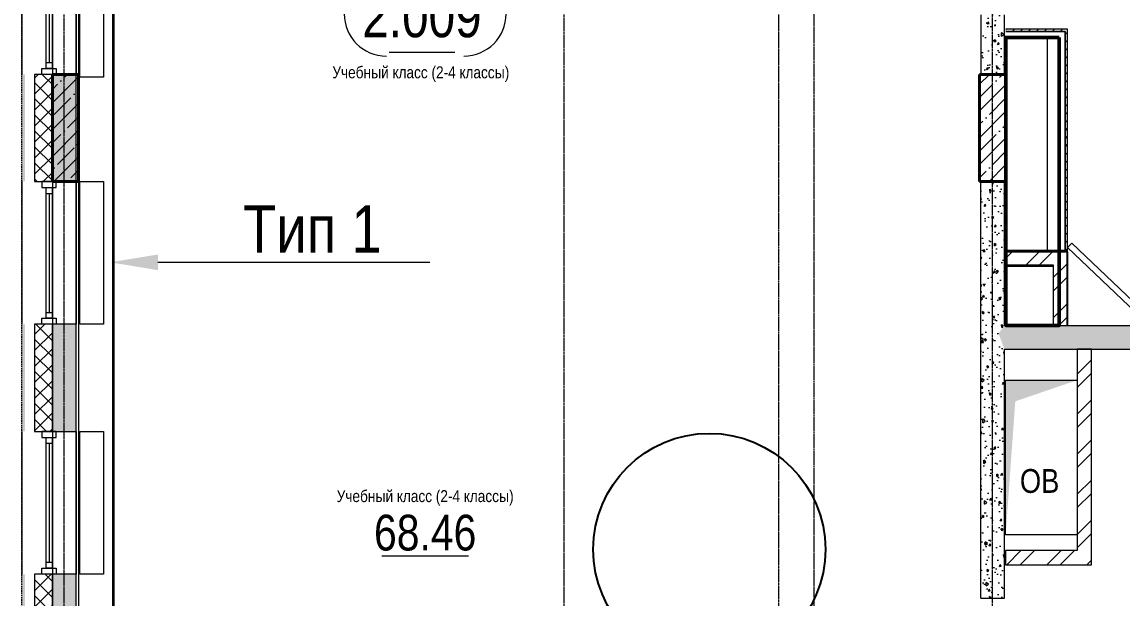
# Model space of a CAD drawing. Header units: millimetres. Extents: x -65509 to 912790, y 446 to 713294.
# Drawn here: x 141840 to 151083, y 163875 to 168715 of the extents above; entities that cross this region are included whole.
import ezdxf
from ezdxf import colors
from ezdxf.entities.mleader import LeaderData, LeaderLine
from ezdxf.enums import TextEntityAlignment as Align
from ezdxf.math import Vec2, Vec3

# ---------------------------------------------------------------- set-up
doc = ezdxf.new("R2010")
doc.units = ezdxf.units.MM
for name, pattern in [('CENTER2', [28.575, 19.05, -3.175, 3.175, -3.175]), ('DASHED', [19.05, 12.7, -6.35]), ('HIDDEN2', [4.7625, 3.175, -1.5875])]:
    doc.linetypes.add(name, pattern=pattern)
doc.layers.get('Defpoints').update_dxf_attribs({"color": 250})
for name, color, linetype, lineweight in [('A-AREA', 250, 'Continuous', 15), ('A-Wall_Материал_Газоблок_Контур', 250, 'Continuous', 0), ('АР_Area', 250, 'Continuous', 5), ('АР_Двери_витраж', 250, 'Continuous', 9), ('АР_Колонны', 250, 'Continuous', 30), ('АР_Окна', 250, 'Continuous', 5), ('АР_Отверстия', 250, 'Continuous', 9), ('АР_площадь пом', 250, 'Continuous', 5), ('АР_Стены ГКЛ', 250, 'Continuous', 15), ('АР_Стены ЖБ', 250, 'Continuous', 35), ('АР_Стены кирпич', 250, 'Continuous', 20), ('АР_Стены ПЕНОблок', 250, 'Continuous', 20), ('АР_Утеплитель', 250, 'Continuous', 0), ('АР_Штриховка', 250, 'Continuous', 0), ('КМ_Фахверки', 250, 'Continuous', 25), ('ОВ_Отопление', 250, 'Continuous', 5), ('ОВ_Шахты', 250, 'Continuous', 5), ('Размеры зашивки ГКЛ', 250, 'Continuous', 0), ('РД_Оси_100', 250, 'Continuous', 0)]:
    doc.layers.add(name, color=color, linetype=linetype, lineweight=lineweight)
doc.layers.add('АР_Делит', color=250, linetype='Continuous', lineweight=0, plot=False)
doc.layers.add('я', color=250, linetype='Continuous', lineweight=50, plot=False)
doc.layers.add('АР_Отопительные приборы', color=1, linetype='HIDDEN2', lineweight=0, true_color=0xff0000)
doc.layers.add('Зашивка радиаторов тип 1 (фанера и МДФ)', color=7, linetype='Continuous', lineweight=0, true_color=0x000085)
doc.styles.add('style1', font='ARIALN.TTF')
pattern_1 = [(45, (142195.16, 127275.07), (-112.2532, 112.2532), []), (45, (142307.41, 127275.07), (-112.2532, 112.2532), [198.4375, -39.6875, 0, -39.6875])]
pattern_2 = [(45, (142195.16, 127275.07), (-168.3798, 168.3798), []), (45, (142307.4, 127275.07), (-168.3798, 168.3798), [])]

# ---------------------------------------------------------------- blocks, each defined once
blk = doc.blocks.new('СОШ_2200_АР_ОСИ_М100_28.05.24')
at = {"layer": 'АР_Делит', "color": 5, "linetype": 'DASHED'}
blk.add_lwpolyline([(114955, 135155), (114955, -355), (93595.036, -355), (93595.036, 13855), (94145, 13855), (94145, 68320), (66055, 68320), (66055, 13857.73), (83455, 13857.73), (83455, -355), (45245, -355), (45245, 13145), (44695, 13145), (44695, 26755), (45245, 26755), (45245, 68320), (20455, 68320), (20455, 26755), (27955, 26755), (27955, 13145), (-355, 13145), (-355, 100855), (37145, 100855), (37145, 129155)], dxfattribs=at)
at = {"layer": 'РД_Оси_100', "linetype": 'CENTER2'}
for p, q in [((0, -6155), (0, 139938.679)), ((4200, -6155), (4200, 139938.679))]:
    blk.add_line(p, q, dxfattribs=at)
for points in [[(5849.555, 139938.679), (6000, 139538.679), (6000, -6194.559)], [(6300, -6195.83), (6300, 139538.679), (6450, 139938.679)], [(7800, -6155), (7800, 139938.679)]]:
    blk.add_lwpolyline(points, dxfattribs=at)
blk = doc.blocks.new('otv')
at = {"linetype": 'Continuous'}
blk.add_lwpolyline([(0, -1), (0, 0), (1, 0), (1, -1)], close=True, dxfattribs=at)
blk.add_solid([(0, -1), (0, 0), (0.1346, -0.1366), (1, 0)], dxfattribs=at)
blk = doc.blocks.new('MOK-МаркаПом_овал_ареал')
for p, q in [((-2.986, 3.764), (3.522, 3.764)), ((-2.75, -3), (2.75, -3))]:
    blk.add_line(p, q)
for centre, radius, start, end in [((-2.986, 0.215), 3.55, 90, 270), ((3.522, 0.215), 3.55, 270, 90), ((-7.411, 0), 7.161, 0, 0.00095)]:
    blk.add_arc(centre, radius, start, end)
at = {"color": 0, "style": 'style1'}
blk.add_attdef('АР-ПОМЕЩЕНИЕ:НОМЕР', text='', height=3, dxfattribs=at).set_placement((0.261, 0), align=Align.MIDDLE)
blk = doc.blocks.new('MOK-МаркаПомещения1')
at = {"layer": 'A-AREA', "color": 0}
blk.add_line((-3.651, -1.944), (3.649, -1.944), dxfattribs=at)
at = {"layer": 'A-AREA', "color": 0, "style": 'style1'}
blk.add_attdef('АР-ПОМЕЩЕНИЕ:ПЛОЩАДЬ', text='', height=3, dxfattribs=at).set_placement((0, 0), align=Align.MIDDLE)
at = {"layer": 'Defpoints', "style": 'style1', "flags": 8}
blk.add_attdef('АР-ПОМЕЩЕНИЕ:НАИМЕНОВАНИЕ', text='', height=1, dxfattribs=at).set_placement((0, 2.956), align=Align.MIDDLE)

msp = doc.modelspace()

# ---------------------------------------------------------------- hatches: boundary and pattern name
at = {"layer": 'АР_Стены ГКЛ', "linetype": 'Continuous', "lineweight": 0, "true_color": 0x000000}
h = msp.add_hatch(dxfattribs=at)
h.set_pattern_fill('ANSI31', color=18, scale=15, style=0)
h.set_pattern_definition([(45, (142195.213, 127265.073), (-33.67596, 33.67596), [])])
h.paths.add_polyline_path([(150105.213, 168655.073), (150105.213, 168635.073), (150605.213, 168635.073), (150625.213, 168655.073)], flags=0)
h = msp.add_hatch(dxfattribs=at)
h.set_pattern_fill('ANSI31', color=18, scale=15, angle=-360, style=0)
h.set_pattern_definition([(45, (142195.213, 127265.073), (-33.67596, 33.67596), [])])
h.paths.add_polyline_path([(150625.213, 168655.073), (150605.213, 168635.073), (150605.213, 166785.073), (150625.213, 166785.073)], flags=0)
at = {"layer": 'АР_Штриховка', "linetype": 'Continuous', "lineweight": 0}
h = msp.add_hatch(dxfattribs=at)
h.set_pattern_fill('_U', color=256, style=0, pattern_type=0)
h.set_pattern_definition([(360, (142195.1574, 127275.0729), (-8e-17, 1), [])])
h.paths.add_polyline_path([(141840.157, 143075.073), (141865.157, 143075.073), (141865.157, 143975.073), (141840.157, 143975.073)], flags=0)
h.paths.add_polyline_path([(141840.157, 145175.073), (141865.157, 145175.073), (141865.157, 146075.073), (141840.157, 146075.073)], flags=0)
h.paths.add_polyline_path([(141840.157, 149375.073), (141865.157, 149375.073), (141865.157, 150875.073), (141840.157, 150875.073)], flags=0)
h.paths.add_polyline_path([(141840.157, 153275.073), (141865.157, 153275.073), (141865.157, 154775.073), (141840.157, 154775.073)], flags=0)
h.paths.add_polyline_path([(141840.157, 155975.073), (141865.157, 155975.073), (141865.157, 156875.073), (141840.157, 156875.073)], flags=0)
h.paths.add_polyline_path([(141840.157, 158075.073), (141865.157, 158075.073), (141865.157, 158975.073), (141840.157, 158975.073)], flags=0)
h.paths.add_polyline_path([(141840.157, 162275.073), (141865.157, 162275.073), (141865.157, 164075.073), (141840.157, 164075.073)], flags=0)
h.paths.add_polyline_path([(141840.157, 165275.073), (141865.157, 165275.073), (141865.157, 166175.073), (141840.157, 166175.073)], flags=0)
h.paths.add_polyline_path([(141840.157, 167375.073), (141865.157, 167375.073), (141865.157, 168275.073), (141840.157, 168275.073)], flags=0)
h.paths.add_polyline_path([(141840.157, 171575.073), (141865.157, 171575.073), (141865.157, 173375.073), (141840.157, 173375.073)], flags=0)
h.paths.add_polyline_path([(141840.157, 174575.073), (141865.157, 174575.073), (141865.157, 175475.073), (141840.157, 175475.073)], flags=0)
h.paths.add_polyline_path([(141840.157, 176675.073), (141865.157, 176675.073), (141865.157, 177575.073), (141840.157, 177575.073)], flags=0)
h.paths.add_polyline_path([(141840.157, 180875.073), (141865.157, 180875.073), (141865.157, 182675.073), (141840.157, 182675.073)], flags=0)
h.paths.add_polyline_path([(141840.157, 183875.073), (141865.157, 183875.073), (141865.157, 184775.073), (141840.157, 184775.073)], flags=0)
h.paths.add_polyline_path([(141840.157, 185975.073), (141865.157, 185975.073), (141865.157, 186875.073), (141840.157, 186875.073)], flags=0)
h.paths.add_polyline_path([(141840.157, 190175.073), (141865.157, 190175.073), (141865.157, 191875.073), (141840.157, 191875.073)], flags=0)
h.paths.add_polyline_path([(141840.157, 194275.073), (141865.157, 194275.073), (141865.157, 195175.073), (141840.157, 195175.073)], flags=0)
h.paths.add_polyline_path([(141840.157, 196675.073), (141865.157, 196675.073), (141865.157, 197875.073), (141840.157, 197875.073)], flags=0)
h.paths.add_polyline_path([(141840.157, 200275.073), (141865.157, 200275.073), (141865.157, 201175.073), (141840.157, 201175.073)], flags=0)
h.paths.add_polyline_path([(141840.157, 202675.073), (141865.157, 202675.073), (141865.157, 203875.073), (141840.157, 203875.073)], flags=0)
h.paths.add_polyline_path([(141840.157, 206275.073), (141865.157, 206275.073), (141865.157, 207175.073), (141840.157, 207175.073)], flags=0)
h.paths.add_polyline_path([(141840.157, 208675.073), (141865.157, 208675.073), (141865.157, 210175.073), (141840.157, 210175.073)], flags=0)
h.paths.add_polyline_path([(141840.157, 212575.073), (141865.157, 212575.073), (141865.157, 213475.073), (141840.157, 213475.073)], flags=0)
h.paths.add_polyline_path([(141840.157, 214975.073), (141865.157, 214975.073), (141865.157, 216375.073), (141840.157, 216375.073)], flags=0)
h.paths.add_polyline_path([(141840.157, 217575.073), (141865.157, 217575.073), (141865.157, 218075.073), (141840.157, 218075.073)], flags=0)
h = msp.add_hatch(dxfattribs=at)
h.set_pattern_fill('ANSI37', color=256, scale=30, style=0)
h.set_pattern_definition([(45, (142195.16, 127275.07), (-67.35192, 67.35192), []), (135, (142195.16, 127275.07), (-67.35192, -67.35192), [])])
h.paths.add_polyline_path([(141945.157, 143075.073), (142095.157, 143075.073), (142095.157, 143975.073), (141945.157, 143975.073)], flags=0)
h.paths.add_polyline_path([(141945.157, 145175.073), (142095.157, 145175.073), (142095.157, 146075.073), (141945.157, 146075.073)], flags=0)
h.paths.add_polyline_path([(141945.157, 149375.073), (142095.157, 149375.073), (142095.157, 150875.073), (141945.157, 150875.073)], flags=0)
h.paths.add_polyline_path([(141945.157, 153275.073), (142095.157, 153275.073), (142095.157, 154775.073), (141945.157, 154775.073)], flags=0)
h.paths.add_polyline_path([(141945.157, 155975.073), (142095.157, 155975.073), (142095.157, 156875.073), (141945.157, 156875.073)], flags=0)
h.paths.add_polyline_path([(141945.157, 158075.073), (142095.157, 158075.073), (142095.157, 158975.073), (141945.157, 158975.073)], flags=0)
h.paths.add_polyline_path([(141945.157, 162275.073), (142095.157, 162275.073), (142095.157, 164075.073), (141945.157, 164075.073)], flags=0)
h.paths.add_polyline_path([(141945.157, 165275.073), (142095.157, 165275.073), (142095.157, 166175.073), (141945.157, 166175.073)], flags=0)
h.paths.add_polyline_path([(141945.157, 167375.073), (142095.157, 167375.073), (142095.157, 168275.073), (141945.157, 168275.073)], flags=0)
h.paths.add_polyline_path([(141945.157, 171575.073), (142095.157, 171575.073), (142095.157, 173375.073), (141945.157, 173375.073)], flags=0)
h.paths.add_polyline_path([(141945.157, 174575.073), (142095.157, 174575.073), (142095.157, 175475.073), (141945.157, 175475.073)], flags=0)
h.paths.add_polyline_path([(141945.157, 176675.073), (142095.157, 176675.073), (142095.157, 177575.073), (141945.157, 177575.073)], flags=0)
h.paths.add_polyline_path([(141945.157, 180875.073), (142095.157, 180875.073), (142095.157, 182675.073), (141945.157, 182675.073)], flags=0)
h.paths.add_polyline_path([(141945.157, 183875.073), (142095.157, 183875.073), (142095.157, 184775.073), (141945.157, 184775.073)], flags=0)
h.paths.add_polyline_path([(141945.157, 185975.073), (142095.157, 185975.073), (142095.157, 186875.073), (141945.157, 186875.073)], flags=0)
h.paths.add_polyline_path([(141945.157, 190175.073), (142095.157, 190175.073), (142095.157, 191875.073), (141945.157, 191875.073)], flags=0)
h.paths.add_polyline_path([(141945.157, 194275.073), (142095.157, 194275.073), (142095.157, 195175.073), (141945.157, 195175.073)], flags=0)
h.paths.add_polyline_path([(141945.157, 196675.073), (142095.157, 196675.073), (142095.157, 197875.073), (141945.157, 197875.073)], flags=0)
h.paths.add_polyline_path([(141945.157, 200275.073), (142095.157, 200275.073), (142095.157, 201175.073), (141945.157, 201175.073)], flags=0)
h.paths.add_polyline_path([(141945.157, 202675.073), (142095.157, 202675.073), (142095.157, 203875.073), (141945.157, 203875.073)], flags=0)
h.paths.add_polyline_path([(141945.157, 206275.073), (142095.157, 206275.073), (142095.157, 207175.073), (141945.157, 207175.073)], flags=0)
h.paths.add_polyline_path([(141945.157, 208675.073), (142095.157, 208675.073), (142095.157, 210175.073), (141945.157, 210175.073)], flags=0)
h.paths.add_polyline_path([(141945.157, 212575.073), (142095.157, 212575.073), (142095.157, 213475.073), (141945.157, 213475.073)], flags=0)
h.paths.add_polyline_path([(141945.157, 214975.073), (142095.157, 214975.073), (142095.157, 216375.073), (141945.157, 216375.073)], flags=0)
h.paths.add_polyline_path([(141945.157, 217575.073), (142095.157, 217575.073), (142095.157, 218075.073), (141945.157, 218075.073)], flags=0)
h = msp.add_hatch(dxfattribs=at)
h.set_pattern_fill('AR-CONC', color=256, style=0)
h.set_pattern_definition([(50, (142195.16, 127275.07), (182.18467, -15.93909), [19.05, -209.55]), (355, (142195.16, 127275.07), (-35.24342, 191.05685), [15.24, -167.6406]), (100.45144, (142210.34, 127273.74), (146.94125, 175.11775), [16.19, -178.09024]), (46.1842, (142195.16, 127325.87), (271.07904, -42.04233), [28.575, -314.325]), (96.63556, (142217.75, 127322.37), (237.4041, 247.4261), [24.285, -267.1356]), (351.18415, (142195.16, 127325.87), (237.4041, 247.4261), [22.86, -251.4597]), (21, (142220.56, 127313.17), (151.6144, -102.2652), [19.05, -209.55]), (326, (142220.56, 127313.17), (61.80203, 184.18797), [15.24, -167.64]), (71.45144, (142233.2, 127304.65), (213.41642, 81.92277), [16.19, -178.08994]), (37.5, (142195.16, 127275.07), (3.088603, 84.55504), [0, -165.608, 0, -170.18, 0, -168.275]), (7.5, (142195.16, 127275.07), (66.81966, 100.180575), [0, -97.028, 0, -161.798, 0, -64.135]), (327.5, (142138.515, 127275.07), (135.590595, -5.728744), [0, -63.5, 0, -198.12, 0, -262.89]), (317.5, (142113.12, 127275.07), (148.12918, 25.42649), [0, -82.55, 0, -131.572, 0, -186.69])])
h.paths.add_polyline_path([(142095.157, 143075.073), (142295.157, 143075.073), (142295.157, 143975.073), (142095.157, 143975.073)], flags=0)
h.paths.add_polyline_path([(142095.157, 145175.073), (142295.157, 145175.073), (142295.157, 146075.073), (142095.157, 146075.073)], flags=0)
h.paths.add_polyline_path([(142095.157, 149375.073), (142295.157, 149375.073), (142295.157, 150875.073), (142095.157, 150875.073)], flags=0)
h.paths.add_polyline_path([(142095.157, 153275.073), (142295.157, 153275.073), (142295.157, 154775.073), (142095.157, 154775.073)], flags=0)
h.paths.add_polyline_path([(142095.157, 155975.073), (142295.157, 155975.073), (142295.157, 156875.073), (142095.157, 156875.073)], flags=0)
h.paths.add_polyline_path([(142095.157, 158075.073), (142295.157, 158075.073), (142295.157, 158975.073), (142095.157, 158975.073)], flags=0)
h.paths.add_polyline_path([(142095.157, 162275.073), (142295.157, 162275.073), (142295.157, 164075.073), (142095.157, 164075.073)], flags=0)
h.paths.add_polyline_path([(142095.157, 165275.073), (142295.157, 165275.073), (142295.157, 166175.073), (142095.157, 166175.073)], flags=0)
h.paths.add_polyline_path([(142095.157, 167375.073), (142295.157, 167375.073), (142295.157, 168275.073), (142095.157, 168275.073)], flags=0)
h.paths.add_polyline_path([(142095.157, 171575.073), (142295.157, 171575.073), (142295.157, 173375.073), (142095.157, 173375.073)], flags=0)
h.paths.add_polyline_path([(142095.157, 174575.073), (142295.157, 174575.073), (142295.157, 175475.073), (142095.157, 175475.073)], flags=0)
h.paths.add_polyline_path([(142095.157, 176675.073), (142295.157, 176675.073), (142295.157, 177575.073), (142095.157, 177575.073)], flags=0)
h.paths.add_polyline_path([(142095.157, 180875.073), (142295.157, 180875.073), (142295.157, 182675.073), (142095.157, 182675.073)], flags=0)
h.paths.add_polyline_path([(142095.157, 183875.073), (142295.157, 183875.073), (142295.157, 184775.073), (142095.157, 184775.073)], flags=0)
h.paths.add_polyline_path([(142095.157, 185975.073), (142295.157, 185975.073), (142295.157, 186875.073), (142095.157, 186875.073)], flags=0)
h.paths.add_polyline_path([(142095.157, 190175.073), (142295.157, 190175.073), (142295.157, 191875.073), (142095.157, 191875.073)], flags=0)
h.paths.add_polyline_path([(142095.157, 194275.073), (142295.157, 194275.073), (142295.157, 195175.073), (142095.157, 195175.073)], flags=0)
h.paths.add_polyline_path([(142095.157, 196675.073), (142295.157, 196675.073), (142295.157, 197875.073), (142095.157, 197875.073)], flags=0)
h.paths.add_polyline_path([(142095.157, 200275.073), (142295.157, 200275.073), (142295.157, 201175.073), (142095.157, 201175.073)], flags=0)
h.paths.add_polyline_path([(142095.157, 202675.073), (142295.157, 202675.073), (142295.157, 203875.073), (142095.157, 203875.073)], flags=0)
h.paths.add_polyline_path([(142095.157, 206275.073), (142295.157, 206275.073), (142295.157, 207175.073), (142095.157, 207175.073)], flags=0)
h.paths.add_polyline_path([(142095.157, 208675.073), (142295.157, 208675.073), (142295.157, 210175.073), (142095.157, 210175.073)], flags=0)
h.paths.add_polyline_path([(142095.157, 212575.073), (142295.157, 212575.073), (142295.157, 213475.073), (142095.157, 213475.073)], flags=0)
h.paths.add_polyline_path([(142095.157, 214975.073), (142295.157, 214975.073), (142295.157, 216375.073), (142095.157, 216375.073)], flags=0)
h.paths.add_polyline_path([(142095.157, 217575.073), (142295.157, 217575.073), (142295.157, 218075.073), (142095.157, 218075.073)], flags=0)
h = msp.add_hatch(dxfattribs=at)
h.set_pattern_fill('AR-CONC', color=256, angle=45, style=0)
h.set_pattern_definition([(95, (142195.16, 127275.07), (140.09465, 117.5534), [19.05, -209.55]), (40, (142195.16, 127275.07), (-160.01845, 110.1767), [15.24, -167.6406]), (145.45144, (142206.83, 127284.87), (-19.9238, 227.7301), [16.19, -178.09024]), (91.1842, (142159.24, 127311), (221.4102, 161.9534), [28.575, -314.325]), (141.63556, (142177.7, 127324.5), (-7.0866, 342.8268), [24.285, -267.1356]), (36.18415, (142159.24, 127311), (-7.0866, 342.8268), [22.86, -251.4597]), (66, (142186.18, 127319.97), (179.52, 34.89515), [19.05, -209.55]), (11, (142186.18, 127319.97), (-86.5399, 173.9412), [15.24, -167.64]), (116.45145, (142201.14, 127322.88), (92.98005, 208.83634), [16.19, -178.0899]), (82.5, (142195.16, 127275.07), (-57.60547, 61.97341), [0, -165.608, 0, -170.18, 0, -168.275]), (52.5, (142195.16, 127275.07), (-23.58973, 118.087), [0, -97.028, 0, -161.798, 0, -64.135]), (12.5, (142155.105, 127235.02), (99.92786, 91.8262), [0, -63.5, 0, -198.12, 0, -262.89]), (2.5, (142137.14, 127217.06), (86.7639, 122.7224), [0, -82.55, 0, -131.572, 0, -186.69])])
h.paths.add_polyline_path([(149895.157, 168275.073), (150095.157, 168275.073), (150095.157, 168775.073), (149895.157, 168775.073)], flags=0)
h.paths.add_polyline_path([(149895.157, 171675.073), (150095.157, 171675.073), (150095.157, 171975.073), (149895.157, 171975.073)], flags=0)
at = {"layer": 'АР_Штриховка', "linetype": 'Continuous', "lineweight": 5}
h = msp.add_hatch(dxfattribs=at)
h.set_pattern_fill('ANSI35', color=256, scale=25, style=0)
h.set_pattern_definition(pattern_1)
h.paths.add_polyline_path([(142095.157, 167375.073), (142315.157, 167375.073), (142315.157, 168275.073), (142095.157, 168275.073)], flags=0)
h = msp.add_hatch(dxfattribs=at)
h.set_pattern_fill('ANSI35', color=256, scale=25, style=0)
h.set_pattern_definition(pattern_1)
h.paths.add_polyline_path([(149885.157, 167375.073), (150105.157, 167375.073), (150105.157, 168275.073), (149885.157, 168275.073)], flags=0)
at = {"layer": 'АР_Штриховка', "linetype": 'Continuous', "lineweight": 0}
h = msp.add_hatch(dxfattribs=at)
h.set_pattern_fill('AR-CONC', color=256, angle=45, style=0)
h.set_pattern_definition([(95, (142195.16, 127275.07), (140.09465, 117.5534), [19.05, -209.55]), (40, (142195.16, 127275.07), (-160.01845, 110.1767), [15.24, -167.6406]), (145.45144, (142206.83, 127284.87), (-19.9238, 227.7301), [16.19, -178.09024]), (91.1842, (142159.24, 127311), (221.4102, 161.9534), [28.575, -314.325]), (141.63556, (142177.7, 127324.5), (-7.0866, 342.8268), [24.285, -267.1356]), (36.18415, (142159.24, 127311), (-7.0866, 342.8268), [22.86, -251.4597]), (66, (142186.18, 127319.97), (179.52, 34.89515), [19.05, -209.55]), (11, (142186.18, 127319.97), (-86.5399, 173.9412), [15.24, -167.64]), (116.45145, (142201.14, 127322.88), (92.98005, 208.83634), [16.19, -178.0899]), (82.5, (142195.16, 127275.07), (-57.60547, 61.97341), [0, -165.608, 0, -170.18, 0, -168.275]), (52.5, (142195.16, 127275.07), (-23.58973, 118.087), [0, -97.028, 0, -161.798, 0, -64.135]), (12.5, (142155.105, 127235.02), (99.92786, 91.8262), [0, -63.5, 0, -198.12, 0, -262.89]), (2.5, (142137.14, 127217.06), (86.7639, 122.7224), [0, -82.55, 0, -131.572, 0, -186.69])])
h.paths.add_polyline_path([(149895.157, 163875.073), (150095.157, 163875.073), (150095.157, 164275.073), (149895.157, 164275.073)], flags=0)
h.paths.add_polyline_path([(149895.157, 164275.073), (150095.157, 164275.073), (150095.157, 165965.073), (150045.157, 166098.406), (149895.157, 166165.073)], flags=0)
h.paths.add_polyline_path([(149895.157, 166165.073), (150045.157, 166098.406), (150095.157, 166165.073), (150095.157, 166675.073), (149895.157, 166675.073)], flags=0)
h.paths.add_polyline_path([(149895.157, 166675.073), (150095.157, 166675.073), (150095.157, 167375.073), (149895.157, 167375.073)], flags=0)
h = msp.add_hatch(dxfattribs=at)
h.set_pattern_fill('ANSI32', color=256, scale=25, style=0)
h.set_pattern_definition([(45, (142195.16, 127275.07), (-168.3798, 168.3798), []), (45, (142307.4, 127275.07), (-168.3798, 168.3798), [])])
h.paths.add_polyline_path([(150105.157, 166795.073), (150105.157, 166675.073), (150505.157, 166675.073), (150625.157, 166795.073)], flags=0)
h = msp.add_hatch(dxfattribs=at)
h.set_pattern_fill('ANSI32', color=256, scale=25, angle=-360, style=0)
h.set_pattern_definition(pattern_2)
h.paths.add_polyline_path([(150625.157, 166795.073), (150505.157, 166675.073), (150505.157, 166165.073), (150625.157, 166165.073)], flags=0)
h = msp.add_hatch(dxfattribs=at)
h.set_pattern_fill('AR-CONC', color=256, angle=45, style=0)
h.set_pattern_definition([(95, (142195.16, 127275.07), (140.09465, 117.5534), [19.05, -209.55]), (40, (142195.16, 127275.07), (-160.01845, 110.1767), [15.24, -167.6406]), (145.45144, (142206.83, 127284.87), (-19.9238, 227.7301), [16.19, -178.09024]), (91.1842, (142159.24, 127311), (221.4102, 161.9534), [28.575, -314.325]), (141.63556, (142177.7, 127324.5), (-7.0866, 342.8268), [24.285, -267.1356]), (36.18415, (142159.24, 127311), (-7.0866, 342.8268), [22.86, -251.4597]), (66, (142186.18, 127319.97), (179.52, 34.89515), [19.05, -209.55]), (11, (142186.18, 127319.97), (-86.5399, 173.9412), [15.24, -167.64]), (116.45145, (142201.14, 127322.88), (92.98005, 208.83634), [16.19, -178.0899]), (82.5, (142195.16, 127275.07), (-57.60547, 61.97341), [0, -165.608, 0, -170.18, 0, -168.275]), (52.5, (142195.16, 127275.07), (-23.58973, 118.087), [0, -97.028, 0, -161.798, 0, -64.135]), (12.5, (142155.105, 127235.02), (99.92786, 91.8262), [0, -63.5, 0, -198.12, 0, -262.89]), (2.5, (142137.14, 127217.06), (86.7639, 122.7224), [0, -82.55, 0, -131.572, 0, -186.69])])
h.paths.add_polyline_path([(154385.157, 165965.073), (154385.157, 166165.073), (153985.157, 166165.073), (153985.157, 165965.073)], flags=0)
h.paths.add_polyline_path([(153985.157, 165965.073), (153985.157, 166165.073), (153165.158, 166165.073), (153165.158, 165965.073)], flags=0)
h.paths.add_polyline_path([(151165.158, 165965.073), (151165.158, 166165.073), (150505.157, 166165.073), (150505.157, 165965.073)], flags=0)
h.paths.add_polyline_path([(150505.157, 165965.073), (150505.157, 166165.073), (150095.157, 166165.073), (150045.157, 166098.406), (150095.157, 165965.073)], flags=0)
h = msp.add_hatch(dxfattribs=at)
h.set_pattern_fill('ANSI32', color=256, scale=25, angle=-360, style=0)
h.set_pattern_definition(pattern_2)
h.paths.add_polyline_path([(150825.153, 165965.073), (150705.153, 165965.073), (150705.153, 164275.073), (150825.153, 164155.073)], flags=0)
h = msp.add_hatch(dxfattribs=at)
h.set_pattern_fill('ANSI32', color=256, scale=25, style=0)
h.set_pattern_definition([(45, (142195.16, 127275.07), (-168.3798, 168.3798), []), (45, (142307.4, 127275.07), (-168.3798, 168.3798), [])])
h.paths.add_polyline_path([(150825.153, 164155.073), (150705.153, 164275.073), (150105.157, 164275.073), (150105.157, 164155.073)], flags=0)

# ---------------------------------------------------------------- linework, layer by layer
msp.add_circle((147615.114, 164283.072), 975.172)
at = {"layer": 'A-Wall_Материал_Газоблок_Контур', "linetype": 'Continuous', "lineweight": 0}
for p, q in [((141840.157, 171575.073), (141840.157, 168275.073)), ((142295.157, 168275.073), (142295.157, 171575.073)), ((141840.157, 167375.073), (141840.157, 166175.073)), ((142295.157, 166175.073), (142295.157, 167375.073)), ((141840.157, 165275.073), (141840.157, 164075.073)), ((142295.157, 164075.073), (142295.157, 165275.073))]:
    msp.add_line(p, q, dxfattribs=at)
at = {"layer": 'АР_Двери_витраж'}
msp.add_lwpolyline([(150625.565, 166819.301), (150659.969, 166855.583), (151349.323, 166201.909), (151314.919, 166165.627)], close=True, dxfattribs=at)
at = {"layer": 'АР_Колонны', "linetype": 'HIDDEN2', "lineweight": 25}
for p, q in [((142095.157, 168275.073), (142315.157, 168275.073)), ((142095.157, 167375.073), (142095.157, 168275.073)), ((142315.157, 168275.073), (142315.157, 167375.073)), ((149885.157, 168275.073), (150105.157, 168275.073)), ((149885.157, 167375.073), (149885.157, 168275.073)), ((150105.157, 168275.073), (150105.157, 167375.073)), ((142315.157, 167375.073), (142095.157, 167375.073)), ((150105.157, 167375.073), (149885.157, 167375.073))]:
    msp.add_line(p, q, dxfattribs=at)
at = {"layer": 'АР_Колонны', "linetype": 'Continuous', "lineweight": 35}
for p, q in [((142095.157, 168275.073), (142315.157, 168275.073)), ((142095.157, 167375.073), (142095.157, 168275.073)), ((142315.157, 167375.073), (142315.157, 168275.073)), ((149885.157, 168275.073), (150105.157, 168275.073)), ((149885.157, 167375.073), (149885.157, 168275.073)), ((150105.157, 167375.073), (150105.157, 168275.073)), ((142095.157, 167375.073), (142315.157, 167375.073)), ((149885.157, 167375.073), (150105.157, 167375.073))]:
    msp.add_line(p, q, dxfattribs=at)
at = {"layer": 'АР_Окна', "linetype": 'Continuous', "lineweight": 5}
for p, q in [((141840.157, 171575.073), (141840.157, 168275.073)), ((142295.157, 171575.073), (142295.157, 168275.073)), ((142067.657, 171475.073), (142067.657, 168375.073)), ((142042.657, 168375.073), (142092.657, 168375.073)), ((141840.157, 167375.073), (141840.157, 166175.073)), ((142295.157, 167375.073), (142295.157, 166175.073)), ((142042.657, 167275.073), (142092.657, 167275.073)), ((142067.657, 167275.073), (142067.657, 166275.073)), ((142042.657, 166275.073), (142092.657, 166275.073)), ((141840.157, 165275.073), (141840.157, 164075.073)), ((142295.157, 165275.073), (142295.157, 164075.073)), ((142042.657, 165175.073), (142092.657, 165175.073)), ((142067.657, 165175.073), (142067.657, 164175.073)), ((142042.657, 164175.073), (142092.657, 164175.073))]:
    msp.add_line(p, q, dxfattribs=at)
for points in [[(142042.657, 171525.073), (142092.657, 171525.073), (142092.657, 168325.073), (142042.657, 168325.073)], [(142127.657, 168325.073), (142127.657, 168275.073), (142007.657, 168275.073), (142007.657, 168325.073)], [(142127.657, 167325.073), (142127.657, 167375.073), (142007.657, 167375.073), (142007.657, 167325.073)], [(142042.657, 167325.073), (142092.657, 167325.073), (142092.657, 166225.073), (142042.657, 166225.073)], [(142127.657, 166225.073), (142127.657, 166175.073), (142007.657, 166175.073), (142007.657, 166225.073)], [(142127.657, 165225.073), (142127.657, 165275.073), (142007.657, 165275.073), (142007.657, 165225.073)], [(142042.657, 165225.073), (142092.657, 165225.073), (142092.657, 164125.073), (142042.657, 164125.073)], [(142127.657, 164125.073), (142127.657, 164075.073), (142007.657, 164075.073), (142007.657, 164125.073)]]:
    msp.add_lwpolyline(points, close=True, dxfattribs=at)
at = {"layer": 'АР_Отопительные приборы'}
for points in [[(142325.157, 169850.549), (142525.157, 169850.549), (142525.157, 168250.549), (142325.157, 168250.549)], [(142325.157, 167375.073), (142525.157, 167375.073), (142525.157, 166175.073), (142325.157, 166175.073)], [(142325.157, 165275.073), (142525.157, 165275.073), (142525.157, 164075.073), (142325.157, 164075.073)]]:
    msp.add_lwpolyline(points, close=True, dxfattribs=at)
at = {"layer": 'АР_Стены ГКЛ', "color": 18, "linetype": 'Continuous', "lineweight": 5, "true_color": 0x000000}
for p, q in [((150625.213, 168655.073), (150105.213, 168655.073)), ((150605.213, 168635.073), (150105.213, 168635.073)), ((150105.213, 168635.073), (150605.213, 168635.073)), ((150605.213, 166785.073), (150605.213, 168635.073)), ((150605.213, 168635.073), (150605.213, 166785.073)), ((150625.213, 166785.073), (150625.213, 168655.073)), ((150555.213, 166785.073), (150605.213, 166785.073)), ((150605.213, 166785.073), (150625.213, 166785.073))]:
    msp.add_line(p, q, dxfattribs=at)
at = {"layer": 'АР_Стены ЖБ', "linetype": 'Continuous', "lineweight": 40}
for p, q in [((142315.157, 168275.073), (142095.157, 168275.073)), ((142095.157, 168275.073), (142095.157, 167375.073)), ((142315.157, 167375.073), (142315.157, 168275.073)), ((150105.157, 168275.073), (149885.157, 168275.073)), ((149885.157, 168275.073), (149885.157, 167375.073)), ((150105.157, 167375.073), (150105.157, 168275.073)), ((142095.157, 167375.073), (142315.157, 167375.073)), ((149885.157, 167375.073), (150105.157, 167375.073))]:
    msp.add_line(p, q, dxfattribs=at)
at = {"layer": 'АР_Стены кирпич', "linetype": 'Continuous', "lineweight": 20}
for p, q in [((150105.157, 166795.073), (150105.157, 166675.073)), ((150625.157, 166795.073), (150105.157, 166795.073)), ((150625.157, 166165.073), (150625.157, 166795.073)), ((150105.157, 166675.073), (150505.157, 166675.073)), ((150505.157, 166675.073), (150505.157, 166165.073)), ((150505.157, 166165.073), (150625.157, 166165.073)), ((150825.153, 165965.073), (150705.153, 165965.073)), ((150705.153, 165965.073), (150705.153, 164275.073)), ((150825.153, 164155.073), (150825.153, 165965.073)), ((150705.153, 164275.073), (150105.157, 164275.073)), ((150105.157, 164275.073), (150105.157, 164155.073)), ((150105.157, 164155.073), (150825.153, 164155.073))]:
    msp.add_line(p, q, dxfattribs=at)
at = {"layer": 'АР_Стены кирпич', "color": 18, "linetype": 'Continuous', "lineweight": 25, "true_color": 0x000000}
for p, q in [((150625.213, 166785.073), (150105.213, 166785.073)), ((150625.218, 166165.073), (150625.213, 166785.073)), ((150105.213, 166665.073), (150505.213, 166665.073))]:
    msp.add_line(p, q, dxfattribs=at)
at = {"layer": 'АР_Стены ПЕНОблок', "linetype": 'Continuous', "lineweight": 20}
for p, q in [((149895.157, 168775.073), (149895.157, 168275.073)), ((150095.157, 168275.073), (150095.157, 168775.073)), ((142295.157, 168275.073), (142095.157, 168275.073)), ((142095.157, 168275.073), (142095.157, 167375.073)), ((142295.157, 167375.073), (142295.157, 168275.073)), ((149895.157, 168275.073), (150095.157, 168275.073)), ((142095.157, 167375.073), (142295.157, 167375.073)), ((150095.157, 167375.073), (149895.157, 167375.073)), ((149895.157, 163875.073), (149895.157, 167375.073)), ((150095.157, 166165.073), (150095.157, 167375.073)), ((142295.157, 166175.073), (142095.157, 166175.073)), ((142095.157, 166175.073), (142095.157, 165275.073)), ((142295.157, 165275.073), (142295.157, 166175.073)), ((150095.157, 166165.073), (151165.158, 166165.073)), ((150095.157, 165965.073), (151165.158, 165965.073)), ((150095.157, 163875.073), (150095.157, 165965.073)), ((142095.157, 165275.073), (142295.157, 165275.073)), ((142295.157, 164075.073), (142095.157, 164075.073)), ((142095.157, 164075.073), (142095.157, 162275.073)), ((142295.157, 162275.073), (142295.157, 164075.073)), ((149895.157, 163875.073), (150095.157, 163875.073))]:
    msp.add_line(p, q, dxfattribs=at)
at = {"layer": 'АР_Утеплитель', "linetype": 'Continuous', "lineweight": 0}
for p, q in [((142095.157, 168275.073), (141945.157, 168275.073)), ((141945.157, 168275.073), (141945.157, 167375.073)), ((142095.157, 167375.073), (142095.157, 168275.073)), ((141945.157, 167375.073), (142095.157, 167375.073)), ((142095.157, 166175.073), (141945.157, 166175.073)), ((141945.157, 166175.073), (141945.157, 165275.073)), ((142095.157, 165275.073), (142095.157, 166175.073)), ((141945.157, 165275.073), (142095.157, 165275.073)), ((142095.157, 164075.073), (141945.157, 164075.073)), ((141945.157, 164075.073), (141945.157, 162275.073)), ((142095.157, 162275.073), (142095.157, 164075.073))]:
    msp.add_line(p, q, dxfattribs=at)
at = {"layer": 'Зашивка радиаторов тип 1 (фанера и МДФ)', "linetype": 'Continuous', "lineweight": 0}
for p, q in [((142315.157, 172465.073), (142315.044, 163375.073)), ((142602.544, 163375.069), (142602.657, 172465.069)), ((142602.657, 172465.069), (142602.544, 163375.069)), ((142615.044, 163375.069), (142615.157, 172465.069))]:
    msp.add_line(p, q, dxfattribs=at)
at = {"layer": 'КМ_Фахверки', "lineweight": 5}
msp.add_lwpolyline([(212895.157, 195850.073), (236595.157, 195849.49), (236595.157, 127175.073), (256895.157, 127175.073), (256895.126, 262175.073), (215195.161, 262175.073), (215195.161, 256175.073), (179595.157, 256175.073), (179595.157, 227875.073), (142095.157, 227875.073), (142095.157, 140675.073), (169895.157, 140675.073), (169895.157, 153775.073), (162395.157, 153775.073), (162395.157, 195850.073), (187695.157, 195850.073), (187695.157, 127175.073), (225395.157, 127175.073), (225395.157, 140875.073), (207995.156, 140875.08), (207995.156, 195850.073), (212896.745, 195850.073)], dxfattribs=at)
at = {"layer": 'ОВ_Отопление', "color": 18, "true_color": 0x000000}
for p, q in [((150455.213, 168585.073), (150455.213, 166785.073)), ((150455.213, 166785.073), (150105.213, 166785.073))]:
    msp.add_line(p, q, dxfattribs=at)
at = {"layer": 'я'}
msp.add_lwpolyline([(150555.213, 168585.073), (150105.213, 168585.073), (150105.213, 166165.073), (150555.213, 166165.073)], close=True, dxfattribs=at)

# ---------------------------------------------------------------- block references
at = {"layer": 'АР_Area', "linetype": 'Continuous', "lineweight": 5}
ref = msp.add_blockref('MOK-МаркаПом_овал_ареал', (145200.574, 168762.32), dxfattribs=dict(at, xscale=100, yscale=100, zscale=100))
ref.add_attrib('АР-ПОМЕЩЕНИЕ:НОМЕР', '2.009', dxfattribs={"layer": '0', "color": 0, "height": 350, "style": 'style1'}).set_placement((145200.574, 168762.32), align=Align.MIDDLE)
ref.add_attrib('АР-ПОМЕЩЕНИЕ:НАИМЕНОВАНИЕ', 'Учебный класс (2-4 классы)', dxfattribs={"layer": 'Defpoints', "color": 2, "height": 100, "style": 'style1'}).set_placement((145191.158, 168280.927), align=Align.MIDDLE)
at = {"layer": 'АР_площадь пом', "linetype": 'Continuous', "lineweight": 5}
ref = msp.add_blockref('MOK-МаркаПомещения1', (145227.732, 164424.482), dxfattribs=dict(at, xscale=100, yscale=100, zscale=100))
ref.add_attrib('АР-ПОМЕЩЕНИЕ:НАИМЕНОВАНИЕ', 'Учебный класс (2-4 классы)', dxfattribs={"layer": 'Defpoints', "height": 100, "style": 'style1'}).set_placement((145227.732, 164720.045), align=Align.MIDDLE)
ref.add_attrib('АР-ПОМЕЩЕНИЕ:ПЛОЩАДЬ', '68.46', dxfattribs={"layer": 'A-AREA', "color": 0, "height": 300, "style": 'style1'}).set_placement((145227.732, 164424.482), align=Align.MIDDLE)
at = {"layer": 'ОВ_Шахты', "xscale": 600, "yscale": 1300}
msp.add_blockref('otv', (150105.153, 165705.073), dxfattribs=at)
at = {"layer": 'РД_Оси_100'}
msp.add_blockref('СОШ_2200_АР_ОСИ_М100_28.05.24', (142195.157, 127275.073), dxfattribs=at)

# ---------------------------------------------------------------- texts
at = {"layer": 'АР_Отверстия', "insert": (150390.439, 164857.086), "char_height": 200, "width": 800, "attachment_point": 5, "style": 'style1'}
msp.add_mtext('ОВ', dxfattribs=at)

# ---------------------------------------------------------------- leaders
at = {"layer": 'Размеры зашивки ГКЛ'}
ml = msp.add_multileader_mtext('Standard', dxfattribs=at)
ml.set_content('\\pxsm1;Тип 1 ', color=(0, 0, 138), style='style1')
ml.set_leader_properties(color=256, linetype='ByLayer', lineweight=9)
ml.build(insert=Vec2(0, 0))
ml.multileader.update_dxf_attribs({"has_dogleg": 0, "text_left_attachment_type": 6, "text_right_attachment_type": 6, "text_bottom_attachment_type": 10, "dogleg_length": 25, "arrow_head_size": 400})
ctx = ml.context
ctx.base_point, ctx.char_height, ctx.arrow_head_size, ctx.landing_gap_size, ctx.plane_origin = Vec3(143646.608, 166695.701), 400, 400, 50, Vec3(136787.42, 173666.265)
ctx.left_attachment, ctx.right_attachment, ctx.top_attachment = 6, 6, 10
notes = []
notes.append((ctx, [(0, (1, 1, 0), (143621.608, 166695.701), (1, 0), 25, [(1, [(142581.552, 166695.701)], 0, [])])]))
ctx.mtext.insert, ctx.mtext.width, ctx.mtext.defined_height, ctx.mtext.line_spacing_factor, ctx.mtext.flow_direction = Vec3(143696.608, 167175.701), 1668.44707, 600, 0.3, 5
for ctx, leaders in notes:
    for number, flags, end, landing, length, lines in leaders:
        leader = LeaderData()
        leader.index, (leader.has_last_leader_line, leader.has_dogleg_vector, leader.attachment_direction) = number, flags
        leader.last_leader_point, leader.dogleg_vector, leader.dogleg_length = Vec3(end), Vec3(landing), length
        for number, points, colour, breaks in lines:
            line = LeaderLine()
            line.index, line.vertices, line.color, line.breaks = number, Vec3.list(points), colors.encode_raw_color(colour), breaks
            leader.lines.append(line)
        ctx.leaders.append(leader)

doc.saveas('drawing.dxf')
